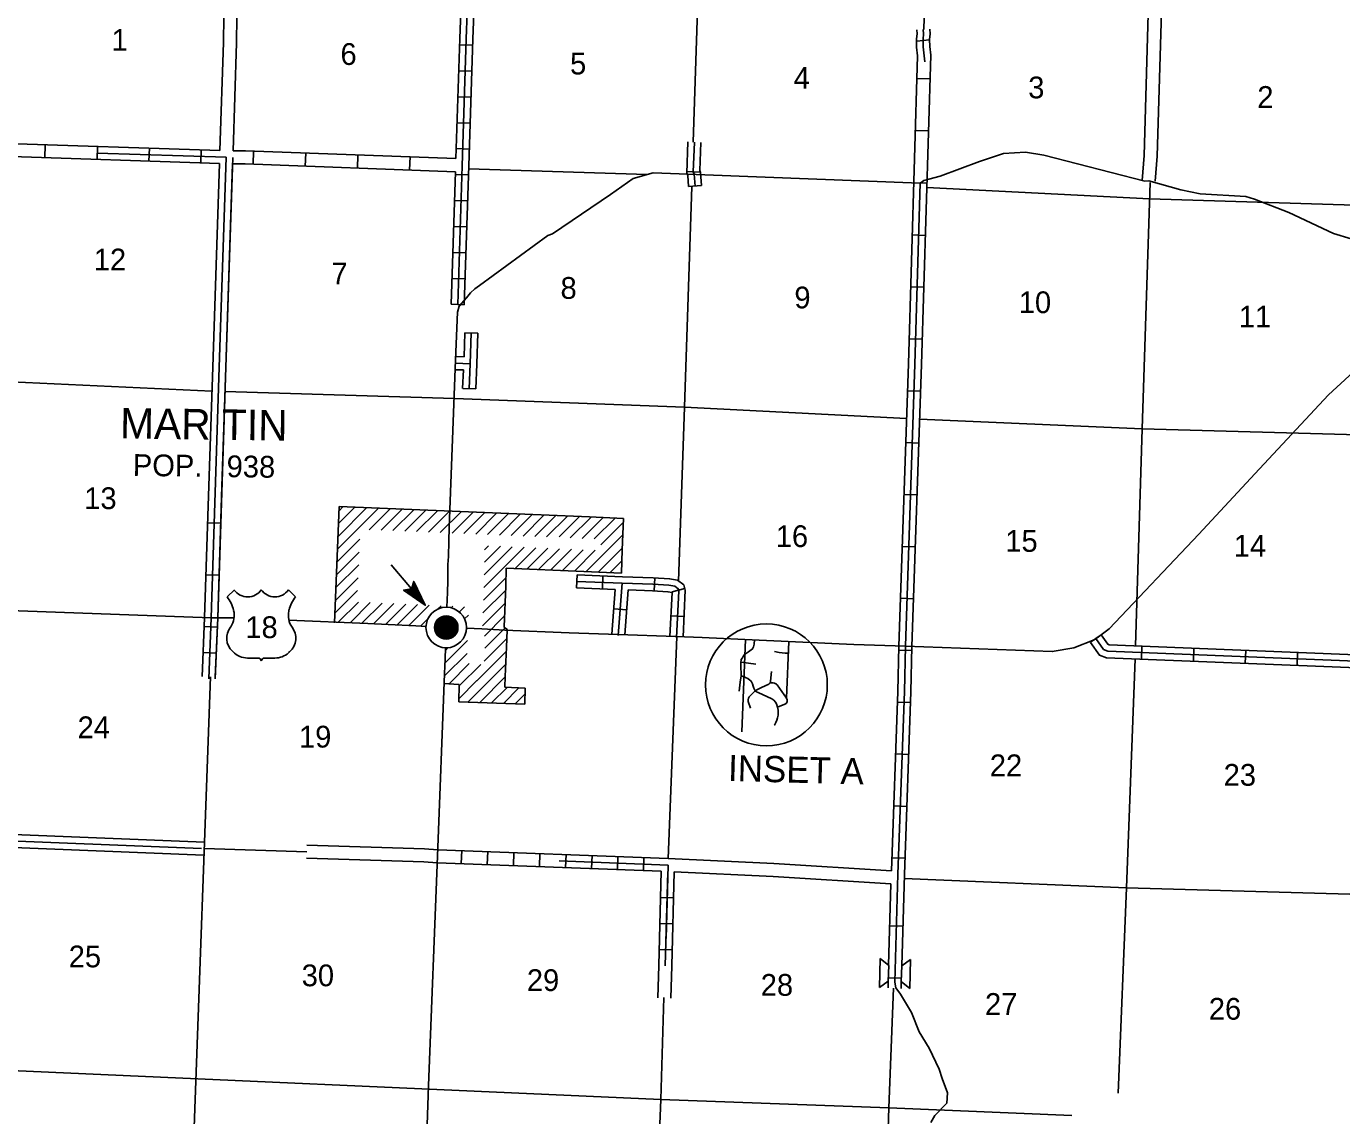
# Model space of a CAD drawing. Extents: x 281674 to 1373010, y 15256751 to 15982786.
# Drawn here: x 902380 to 932600, y 15682851 to 15707882 of the extents above; entities that cross this region are included whole.
import ezdxf

# ---------------------------------------------------------------- set-up
doc = ezdxf.new("R2010")
doc.units = 0
for name, color, linetype in [('L10', 7, 'Continuous'), ('L11', 7, 'Continuous'), ('L13', 7, 'Continuous'), ('L14', 7, 'Continuous'), ('L16', 7, 'Continuous'), ('L18', 7, 'Continuous'), ('L28', 7, 'Continuous'), ('L3', 7, 'Continuous'), ('L31', 7, 'Continuous'), ('L4', 7, 'Continuous'), ('L5', 7, 'Continuous'), ('L8', 7, 'Continuous'), ('L9', 7, 'Continuous')]:
    doc.layers.add(name, color=color, linetype=linetype)

msp = doc.modelspace()

# ---------------------------------------------------------------- linework, layer by layer
at = {"layer": 'L10'}
for p, q in [((916888, 15685561), (916911, 15686302)), ((917188, 15685552), (917211, 15686293))]:
    msp.add_line(p, q, dxfattribs=at)
for points in [[(906830, 15705027), (906913, 15707508), (906919, 15708108)], [(907130, 15705022), (907213, 15707500), (907217, 15708099)], [(906575, 15697325), (906655, 15699821), (906820, 15704727)], [(906875, 15697313), (906955, 15699811), (907120, 15704722)], [(917129, 15688760), (919553, 15688649), (922255, 15688480)], [(917268, 15688453), (919537, 15688349), (922245, 15688180)]]:
    msp.add_lwpolyline(points, dxfattribs=at)
at = {"layer": 'L11'}
for p, q in [((906473, 15689137), (901358, 15689341)), ((906462, 15688837), (901348, 15689041))]:
    msp.add_line(p, q, dxfattribs=at)
for points in [[(928016, 15704343), (928059, 15704914), (928187, 15709259)], [(928315, 15704321), (928359, 15704898), (928487, 15709248)], [(908829, 15689065), (911525, 15688981), (911835, 15688963)], [(908815, 15688765), (911512, 15688682), (911817, 15688664)]]:
    msp.add_lwpolyline(points, dxfattribs=at)
at = {"layer": 'L13'}
for p, q in [((916642, 15704475), (912542, 15704608)), ((906645, 15699502), (901674, 15699726)), ((906117, 15679236), (906610, 15692934)), ((906469, 15688987), (908822, 15688915)), ((926403, 15682857), (922196, 15683033))]:
    msp.add_line(p, q, dxfattribs=at)
for points in [[(923003, 15707811), (923045, 15709433), (923244, 15714726), (923342, 15717222)], [(917702, 15705222), (917848, 15709660), (917923, 15712335)], [(917365, 15695136), (917503, 15699132), (917669, 15704198)], [(939390, 15703562), (938694, 15703578), (933403, 15703757), (928187, 15703918), (923067, 15704181)], [(927866, 15693647), (928013, 15698633), (928199, 15704295)], [(922603, 15698869), (917503, 15699132), (912220, 15699328), (906945, 15699490)], [(951228, 15697909), (949170, 15697956), (943838, 15698145), (938529, 15698301), (933264, 15698488), (928013, 15698633), (922902, 15698855)], [(917130, 15688760), (917322, 15693857)], [(927467, 15683372), (927659, 15688088), (927856, 15693347)], [(932784, 15687938), (927659, 15688088), (922548, 15688302)], [(922117, 15680625), (922196, 15683033), (922304, 15685779)], [(916817, 15679813), (916956, 15683219), (917029, 15685566)], [(922196, 15683033), (916956, 15683219), (901169, 15683927)]]:
    msp.add_lwpolyline(points, dxfattribs=at)
at = {"layer": 'L16'}
for p, q in [((909462, 15694179), (909569, 15696845)), ((909553, 15696457), (909926, 15696830)), ((909565, 15696752), (909655, 15696842)), ((909569, 15696845), (915319, 15696608)), ((909530, 15695868), (910470, 15696808)), ((909542, 15696163), (910198, 15696819)), ((910261, 15696316), (910741, 15696797)), ((910532, 15696305), (911013, 15696785)), ((910804, 15696294), (911284, 15696774)), ((911076, 15696282), (911556, 15696763)), ((911347, 15696271), (911828, 15696752)), ((911619, 15696260), (912099, 15696741)), ((911890, 15696249), (912371, 15696729)), ((912162, 15696238), (912643, 15696718)), ((912434, 15696226), (912914, 15696707)), ((912705, 15696215), (913186, 15696696)), ((912977, 15696204), (913457, 15696684)), ((913248, 15696193), (913729, 15696673)), ((913520, 15696181), (914001, 15696662)), ((913792, 15696170), (914272, 15696651)), ((914063, 15696159), (914544, 15696640)), ((914335, 15696148), (914815, 15696628)), ((914621, 15696150), (915086, 15696617)), ((914878, 15696125), (915359, 15696606)), ((915152, 15696114), (915633, 15696595)), ((915319, 15696608), (916103, 15696575)), ((915424, 15696103), (915905, 15696583)), ((915577, 15695970), (916099, 15696492)), ((909518, 15695573), (910039, 15696095)), ((912900, 15695278), (913544, 15695923)), ((912904, 15695566), (913273, 15695934)), ((912909, 15695853), (913001, 15695945)), ((915245, 15695352), (916087, 15696194)), ((909506, 15695279), (910027, 15695800)), ((912895, 15694990), (913816, 15695912)), ((913607, 15695420), (914088, 15695901)), ((913879, 15695409), (914234, 15695764)), ((914150, 15695398), (914631, 15695878)), ((914234, 15695762), (914361, 15695889)), ((914422, 15695386), (914903, 15695867)), ((914696, 15695375), (915177, 15695856)), ((914971, 15695364), (915451, 15695844)), ((915519, 15695341), (916075, 15695896)), ((909494, 15694984), (910016, 15695505)), ((913402, 15695428), (913395, 15695018)), ((915794, 15695330), (916063, 15695599)), ((909483, 15694690), (910004, 15695211)), ((912883, 15694696), (913398, 15695211)), ((909471, 15694395), (909992, 15694916)), ((912872, 15694402), (913392, 15694922)), ((909547, 15694188), (910013, 15694654)), ((909819, 15694177), (910284, 15694642)), ((910091, 15694166), (910555, 15694630)), ((910360, 15694153), (910825, 15694618)), ((910629, 15694139), (911096, 15694606)), ((910900, 15694127), (911367, 15694593)), ((911170, 15694115), (911637, 15694581)), ((911828, 15694489), (911908, 15694569)), ((912142, 15694520), (912178, 15694557)), ((912329, 15694425), (912449, 15694545)), ((912861, 15694109), (913381, 15694628)), ((911440, 15694101), (911608, 15694269)), ((911760, 15694082), (912015, 15694337)), ((911760, 15694047), (912050, 15694336)), ((911764, 15694016), (912081, 15694332)), ((911765, 15694122), (911975, 15694332)), ((911771, 15693988), (912109, 15694325)), ((911781, 15694174), (911924, 15694316)), ((911781, 15693962), (912135, 15694315)), ((911793, 15693938), (912158, 15694304)), ((911806, 15693916), (912180, 15694290)), ((911822, 15693896), (912200, 15694275)), ((911838, 15693878), (912219, 15694258)), ((911857, 15693861), (912236, 15694240)), ((911877, 15693846), (912251, 15694220)), ((911899, 15693832), (912264, 15694198)), ((911923, 15693821), (912276, 15694174)), ((911949, 15693811), (912286, 15694148)), ((911977, 15693804), (912293, 15694120)), ((912451, 15694264), (912538, 15694350)), ((912907, 15693872), (913370, 15694334)), ((912008, 15693800), (912297, 15694088)), ((912043, 15693800), (912297, 15694053)), ((912084, 15693805), (912292, 15694013)), ((912136, 15693821), (912275, 15693961)), ((912492, 15694022), (912510, 15694039)), ((912897, 15693296), (913419, 15693817)), ((912911, 15693593), (913378, 15694059)), ((913424, 15694008), (913413, 15693615)), ((911999, 15693246), (912519, 15693766)), ((912011, 15693541), (912075, 15693605)), ((912730, 15692846), (913409, 15693524)), ((913413, 15693615), (913381, 15692942)), ((911982, 15692947), (912509, 15693474)), ((912092, 15692773), (912558, 15693239)), ((912327, 15692726), (912821, 15693219)), ((912523, 15692356), (913395, 15693228)), ((912796, 15692346), (913381, 15692931)), ((913381, 15692942), (913373, 15692695)), ((912328, 15692755), (911968, 15692782)), ((912315, 15692364), (912328, 15692755)), ((912317, 15692433), (912733, 15692849)), ((913068, 15692336), (913425, 15692692)), ((913341, 15692325), (913696, 15692680)), ((913373, 15692695), (913840, 15692674)), ((913840, 15692674), (913830, 15692307)), ((913830, 15692307), (912315, 15692364)), ((913613, 15692315), (913836, 15692537))]:
    msp.add_line(p, q, dxfattribs=at)
for points in [[(916073, 15695852), (916103, 15696575)], [(915189, 15695355), (916051, 15695319), (916073, 15695852)], [(913402, 15695428), (915189, 15695355)], [(913395, 15695018), (913361, 15694083), (913369, 15694065), (913419, 15694030), (913424, 15694006)]]:
    msp.add_lwpolyline(points, dxfattribs=at)
for radius in [466, 269]:
    msp.add_circle((912028, 15694068), radius, dxfattribs=at)
at = {"layer": 'L18'}
for p, q in [((921980, 15685797), (921999, 15686460)), ((922193, 15686305), (921999, 15686460)), ((922183, 15685940), (922193, 15686305)), ((922481, 15685932), (922491, 15686296)), ((922491, 15686296), (922694, 15686440)), ((922675, 15685777), (922694, 15686440)), ((922183, 15685940), (921980, 15685797)), ((922481, 15685932), (922675, 15685777))]:
    msp.add_line(p, q, dxfattribs=at)
at = {"layer": 'L28'}
for p, q in [((911230, 15694955), (910765, 15695506)), ((911254, 15695038), (911417, 15694845)), ((911263, 15695067), (911372, 15694937)), ((911271, 15695096), (911328, 15695028)), ((911279, 15695125), (911284, 15695120)), ((911051, 15694930), (911060, 15694919)), ((911080, 15694934), (911139, 15694864)), ((911109, 15694938), (911219, 15694809)), ((911139, 15694942), (911298, 15694753)), ((911168, 15694946), (911377, 15694698)), ((911197, 15694950), (911457, 15694643)), ((911227, 15694954), (911536, 15694587)), ((911237, 15694980), (911506, 15694662)), ((911246, 15695009), (911461, 15694754)), ((911342, 15694822), (911273, 15694904))]:
    msp.add_line(p, q, dxfattribs=at)
msp.add_lwpolyline([(911230, 15694955), (911280, 15695127), (911545, 15694581), (911046, 15694929)], close=True, dxfattribs=at)
at = {"layer": 'L3'}
for p, q in [((906995, 15694775), (907162, 15694931)), ((908561, 15694775), (908405, 15694931)), ((907142, 15694461), (907142, 15694461)), ((908415, 15694451), (908415, 15694472)), ((907068, 15694075), (907079, 15694086)), ((908488, 15694075), (908488, 15694075)), ((907130, 15693509), (907115, 15693523)), ((908405, 15693490), (908426, 15693511)), ((907465, 15693365), (907705, 15693365)), ((908092, 15693365), (907852, 15693365))]:
    msp.add_line(p, q, dxfattribs=at)
for points in [[(940212, 15704686), (939059, 15703966), (938693, 15703728), (938549, 15703649), (934107, 15700840), (933058, 15700115), (932293, 15699414), (930601, 15697600), (929314, 15696216), (927260, 15694038), (927014, 15693856), (926910, 15693783), (926446, 15693598), (925951, 15693514), (922578, 15693638), (921395, 15693676), (919214, 15693780), (917907, 15693838), (917299, 15693858), (915975, 15693908), (914851, 15693944), (913377, 15694008)], [(913377, 15694008), (912844, 15694034), (912494, 15694050)], [(912013, 15693602), (912005, 15693352), (911986, 15693011), (911826, 15688813)], [(911826, 15688813), (911624, 15683542), (911591, 15682644)]]:
    msp.add_lwpolyline(points, dxfattribs=at)
for centre, radius, start, end in [((906398, 15694301), 760, 12.2899, 38.4099), ((907466, 15695149), 378, 215.686, 325.8082), ((908092, 15695149), 378, 214.1947, 324.6568), ((909160, 15694301), 760, 141.5922, 166.936), ((906699, 15694342), 459, 326.0856, 14.9122), ((908860, 15694342), 459, 166.7495, 215.1852), ((907395, 15693822), 411, 141.5649, 226.8935), ((908163, 15693822), 411, 310.3399, 38.2937), ((907467, 15693836), 470, 224.024, 270.0011), ((907702, 15693288), 78.3, 10.3708, 90.0011), ((907856, 15693288), 78.3, 90.0011, 169.6315), ((908091, 15693836), 470, 270.0011, 311.99)]:
    msp.add_arc(centre, radius, start, end, dxfattribs=at)
at = {"layer": 'L31'}
msp.add_line((918800, 15693270), (919141, 15693223), dxfattribs=at)
for points in [[(919108, 15693784), (919102, 15693684), (919089, 15693623), (919065, 15693578), (919004, 15693532), (918971, 15693508), (918883, 15693447), (918851, 15693405), (918831, 15693372), (918807, 15693330), (918798, 15693253), (918794, 15693202), (918805, 15692957), (918779, 15692814), (918755, 15692606)], [(919889, 15693479), (919818, 15693481), (919674, 15693494), (919571, 15693518)], [(919902, 15693747), (919842, 15692447)], [(918805, 15692957), (918874, 15692932), (918922, 15692915), (918958, 15692893), (919004, 15692859), (919022, 15692841), (919038, 15692820), (919067, 15692772), (919082, 15692722), (919095, 15692673), (919115, 15692632), (919128, 15692613)], [(919128, 15692613), (919176, 15692647), (919269, 15692689), (919439, 15692769), (919454, 15692779), (919466, 15692793), (919475, 15692832), (919503, 15693059)], [(919128, 15692613), (919017, 15692507), (918990, 15692477), (918973, 15692443), (918965, 15692405), (918966, 15692368), (919015, 15692213)], [(919128, 15692613), (919159, 15692590), (919192, 15692571), (919506, 15692430), (919553, 15692398), (919592, 15692352), (919614, 15692313), (919640, 15692237), (919653, 15692172), (919655, 15692124), (919652, 15692052), (919638, 15691995), (919620, 15691936), (919600, 15691885), (919570, 15691826), (919570, 15691826)], [(919466, 15692793), (919538, 15692793), (919573, 15692788), (919613, 15692769), (919633, 15692752), (919842, 15692447), (919858, 15692406), (919863, 15692370), (919855, 15692346), (919837, 15692325), (919809, 15692305), (919640, 15692237)]]:
    msp.add_lwpolyline(points, dxfattribs=at)
msp.add_ellipse((919383, 15692750), major_axis=(0, -1400), ratio=0.99996, dxfattribs=at)
at = {"layer": 'L4'}
for points in [[(922997, 15704339), (923375, 15704436), (924278, 15704774), (924834, 15704956), (925335, 15704990), (925758, 15704918), (928074, 15704327), (928166, 15704332), (928901, 15704125), (929348, 15704036), (930397, 15703969), (930595, 15703912), (931386, 15703604), (932412, 15703120), (932817, 15702999), (934146, 15702856), (934780, 15702844), (936101, 15702977), (936655, 15703093), (938275, 15703674), (938693, 15703728)], [(912242, 15700215), (912286, 15701314), (912324, 15701455), (912496, 15701641), (912584, 15701758), (912685, 15701852), (912789, 15701924), (914360, 15703074), (914470, 15703112), (915799, 15704020), (916320, 15704387), (916782, 15704514), (922919, 15704275), (922997, 15704339)], [(912043, 15694534), (912054, 15694876), (912063, 15695143), (912064, 15695426), (912066, 15695518), (912081, 15695701), (912084, 15696051), (912094, 15696368), (912242, 15700215)]]:
    msp.add_lwpolyline(points, dxfattribs=at)
at = {"layer": 'L5'}
for points in [[(907155, 15694294), (906628, 15694293), (901356, 15694479), (897816, 15694572), (896034, 15694649)], [(911563, 15694094), (911329, 15694107), (910696, 15694136), (910230, 15694159), (908413, 15694237)]]:
    msp.add_lwpolyline(points, dxfattribs=at)
at = {"layer": 'L8'}
for p, q in [((912632, 15707448), (912334, 15707457)), ((912613, 15706851), (912315, 15706861)), ((912594, 15706255), (912295, 15706264)), ((912574, 15705659), (912276, 15705668)), ((912555, 15705062), (912257, 15705072)), ((912141, 15701494), (912239, 15704541)), ((912536, 15704466), (912238, 15704476)), ((912517, 15703870), (912219, 15703879)), ((912498, 15703273), (912200, 15703283)), ((912479, 15702677), (912181, 15702687)), ((912460, 15702081), (912161, 15702090)), ((912440, 15701484), (912142, 15701494)), ((912453, 15700842), (912436, 15700284)), ((912454, 15700842), (912752, 15700832)), ((912603, 15700837), (912581, 15700129)), ((912753, 15700832), (912731, 15700124)), ((912245, 15700292), (912436, 15700284)), ((912233, 15699992), (912424, 15699985)), ((912239, 15700142), (912581, 15700129)), ((912424, 15699985), (912405, 15699563)), ((912581, 15700129), (912555, 15699556)), ((912731, 15700122), (912705, 15699549)), ((912704, 15699549), (912406, 15699563)), ((915021, 15694976), (915032, 15695275)), ((915617, 15694954), (915629, 15695252)), ((916068, 15695086), (915980, 15693888)), ((916807, 15694909), (916823, 15695207)), ((915907, 15694942), (915832, 15693913)), ((916207, 15694931), (916132, 15693902)), ((917220, 15694887), (917509, 15694962)), ((916173, 15694472), (915875, 15694494)), ((917192, 15694336), (917490, 15694322)), ((906768, 15694078), (906470, 15694090)), ((926830, 15693728), (927075, 15693898)), ((918822, 15691674), (918901, 15693794)), ((906743, 15693478), (906445, 15693491)), ((912371, 15688643), (912383, 15688942)), ((912971, 15688620), (912982, 15688918)), ((913570, 15688597), (913582, 15688895)), ((914170, 15688574), (914181, 15688872)), ((914769, 15688551), (914781, 15688849)), ((915365, 15688528), (915377, 15688826)), ((915962, 15688506), (915973, 15688804)), ((916558, 15688483), (916569, 15688781)), ((911821, 15688664), (916969, 15688466)), ((916969, 15688466), (916911, 15686302)), ((917118, 15688457), (917061, 15686295)), ((917268, 15688453), (917211, 15686291)), ((916953, 15687865), (917252, 15687857)), ((916938, 15687269), (917236, 15687261)), ((916922, 15686672), (917220, 15686664))]:
    msp.add_line(p, q, dxfattribs=at)
for points in [[(912249, 15704841), (912337, 15707600), (912406, 15709483), (912571, 15709797), (912794, 15709966), (913017, 15710054), (914501, 15710040), (914706, 15710094), (915002, 15710314), (915056, 15710378)], [(912291, 15701489), (912394, 15704679), (912487, 15707595), (912555, 15709444), (912688, 15709698), (912868, 15709834), (913045, 15709903), (914520, 15709889), (914773, 15709956), (915106, 15710204), (915201, 15710318)], [(912441, 15701484), (912544, 15704675), (912637, 15707590), (912704, 15709404), (912805, 15709599), (912942, 15709702), (913073, 15709753), (914539, 15709739), (914839, 15709819), (915209, 15710094), (915346, 15710257)], [(915027, 15695126), (916068, 15695086), (916776, 15695061), (917139, 15695041), (917277, 15695015), (917356, 15694958), (917368, 15694912), (917317, 15693834)], [(915032, 15695275), (916074, 15695236), (916783, 15695210), (917157, 15695190), (917338, 15695156), (917488, 15695048), (917519, 15694927), (917468, 15693852)], [(915021, 15694976), (915907, 15694942)], [(916207, 15694931), (916770, 15694911), (917122, 15694891), (917216, 15694874), (917168, 15693863)], [(906422, 15692942), (906478, 15694293)], [(906722, 15692929), (906778, 15694294)], [(926952, 15693813), (927128, 15693559), (927227, 15693523), (933114, 15693284), (935729, 15693208), (936864, 15693214), (937202, 15693370), (937831, 15693499)], [(911832, 15688963), (917128, 15688760)], [(914625, 15688706), (917123, 15688610)], [(917123, 15688610), (917078, 15686924)]]:
    msp.add_lwpolyline(points, dxfattribs=at)
at = {"layer": 'L9'}
for p, q in [((923133, 15707572), (922836, 15707538)), ((923141, 15706676), (922843, 15706685)), ((923105, 15705477), (922807, 15705486)), ((901693, 15705199), (906830, 15705027)), ((902806, 15704862), (902816, 15705161)), ((904005, 15704822), (904015, 15705120)), ((905197, 15704782), (905207, 15705080)), ((906390, 15704742), (906400, 15705040)), ((907590, 15704716), (907600, 15705016)), ((917552, 15704511), (917578, 15705227)), ((917703, 15704538), (917728, 15705221)), ((917854, 15704566), (917878, 15705216)), ((901815, 15704895), (906820, 15704727)), ((908789, 15704671), (908799, 15704971)), ((909988, 15704626), (909998, 15704925)), ((911187, 15704581), (911197, 15704880)), ((917852, 15704533), (917554, 15704544)), ((917894, 15704224), (917597, 15704201)), ((923069, 15704278), (922771, 15704286)), ((923033, 15703078), (922735, 15703087)), ((922997, 15701885), (922699, 15701894)), ((922961, 15700693), (922663, 15700702)), ((922923, 15699500), (922625, 15699510)), ((922883, 15698307), (922585, 15698317)), ((922843, 15697114), (922545, 15697124)), ((906847, 15696464), (906549, 15696474)), ((922804, 15695922), (922505, 15695932)), ((906809, 15695272), (906510, 15695281)), ((922764, 15694729), (922466, 15694739)), ((922725, 15693538), (922427, 15693545)), ((928000, 15693342), (928012, 15693640)), ((929192, 15693294), (929204, 15693592)), ((930384, 15693245), (930396, 15693543)), ((931576, 15693197), (931588, 15693495)), ((922693, 15692344), (922395, 15692354)), ((922650, 15691151), (922352, 15691162)), ((922607, 15689959), (922309, 15689969)), ((922564, 15688766), (922266, 15688777)), ((922552, 15688395), (922491, 15686296)), ((922245, 15688180), (922192, 15686306)), ((922218, 15687211), (922517, 15687202)), ((922185, 15686018), (922483, 15686009)), ((922181, 15685939), (922177, 15685785)), ((922481, 15685932), (922476, 15685772))]:
    msp.add_line(p, q, dxfattribs=at)
for points in [[(922858, 15707205), (922835, 15707401), (922831, 15707592), (922844, 15707713), (922838, 15707800)], [(923025, 15707064), (922985, 15707411), (922982, 15707586), (922994, 15707710), (922988, 15707810)], [(923158, 15707218), (923134, 15707421), (923132, 15707580), (923145, 15707708), (923137, 15707820)], [(922858, 15707205), (922645, 15700123), (922428, 15693643), (922403, 15692601), (922255, 15688480)], [(923158, 15707218), (922944, 15700114), (922728, 15693634), (922703, 15692592), (922552, 15688394)], [(912249, 15704841), (907417, 15705022), (907130, 15705022)], [(904010, 15704971), (906975, 15704872)], [(906570, 15692892), (906628, 15694293), (906805, 15699816), (906975, 15704872)], [(906628, 15694293), (906805, 15699816), (906975, 15704872)], [(906778, 15694289), (906955, 15699811), (907125, 15704867)], [(912239, 15704541), (907411, 15704722), (907120, 15704722)], [(917552, 15704511), (917576, 15704453), (917596, 15704201)], [(917703, 15704538), (917724, 15704488), (917745, 15704212)], [(917854, 15704566), (917872, 15704523), (917895, 15704224)], [(922919, 15704275), (922794, 15700118), (922578, 15693638), (922553, 15692597), (922402, 15688399)], [(906478, 15694299), (906575, 15697325)], [(906778, 15694294), (906875, 15697313)], [(906628, 15694293), (906570, 15692892)], [(906778, 15694287), (906720, 15692885)], [(927076, 15693898), (927224, 15693683), (927257, 15693672), (933119, 15693434), (935731, 15693358), (936830, 15693363), (937155, 15693513), (937801, 15693646)], [(926829, 15693727), (927032, 15693435), (927197, 15693374), (932959, 15693140)], [(906408, 15688989), (901204, 15689197), (900342, 15689226)], [(922402, 15688399), (922330, 15685917), (922360, 15685791), (922463, 15685646), (922717, 15685221), (922894, 15684781), (923124, 15684399), (923350, 15683916), (923418, 15683706), (923541, 15683376), (923525, 15683135), (923249, 15682852), (923161, 15682697)]]:
    msp.add_lwpolyline(points, dxfattribs=at)

# ---------------------------------------------------------------- texts
at = {"layer": 'L14'}
for s, p in [('1', (904339, 15707319)), ('6', (909598, 15706995)), ('5', (914872, 15706776)), ('4', (920010, 15706447)), ('3', (925398, 15706227)), ('2', (930661, 15706008)), ('12', (903930, 15702273)), ('7', (909390, 15701950)), ('8', (914653, 15701620)), ('9', (920026, 15701401)), ('10', (925181, 15701291)), ('11', (930237, 15700962)), ('13', (903711, 15696789)), ('16', (919598, 15695917)), ('15', (924872, 15695807)), ('14', (930119, 15695697)), ('24', (903558, 15691525)), ('19', (908645, 15691310)), ('22', (924516, 15690651)), ('23', (929888, 15690432)), ('25', (903355, 15686260)), ('30', (908707, 15685825)), ('29', (913880, 15685715)), ('28', (919253, 15685606)), ('27', (924406, 15685167)), ('26', (929547, 15685057))]:
    msp.add_text(s, height=500, rotation=0.0001, dxfattribs=at).set_placement(p)
at = {"layer": 'L16'}
for s, height, rotation, p in [('MAR TIN', 700, 359.2206, (904531, 15698414)), ('POP.   938', 500, 359.2206, (904825, 15697553)), ('INSET A', 600, 358.5059, (918496, 15690542))]:
    msp.add_text(s, height=height, rotation=rotation, dxfattribs=at).set_placement(p)
at = {"layer": 'L3'}
msp.add_text('18', height=500, rotation=0.0001, dxfattribs=at).set_placement((907413, 15693825))

doc.saveas('drawing.dxf')
